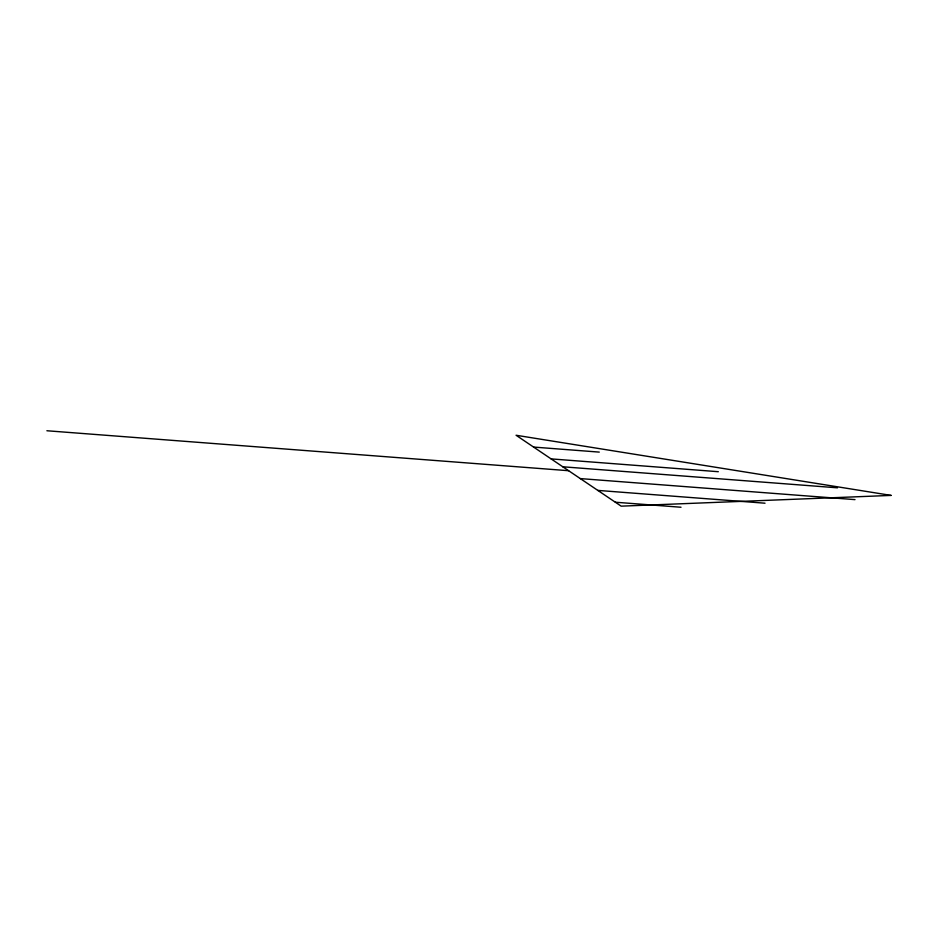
<?xml version="1.0" encoding="UTF-8"?>
<svg xmlns="http://www.w3.org/2000/svg" width="938" height="938" viewBox="0 0 938 938"><rect width="100%" height="100%" fill="white"/><g stroke="black" fill="none" stroke-linecap="round" stroke-linejoin="round"><path stroke-width="1.41" d="M533.581 447.074L599.276 452.104M551.11 458.893L718.32 471.708M562.788 466.784L837.493 487.819M46.9 430.753L568.627 470.712M580.305 478.591L855.01 499.626M597.811 490.398L765.021 503.202M615.316 502.217L681.011 507.247M891.1 495.405L621.167 506.157L516.076 435.255L891.1 495.405"/></g></svg>
